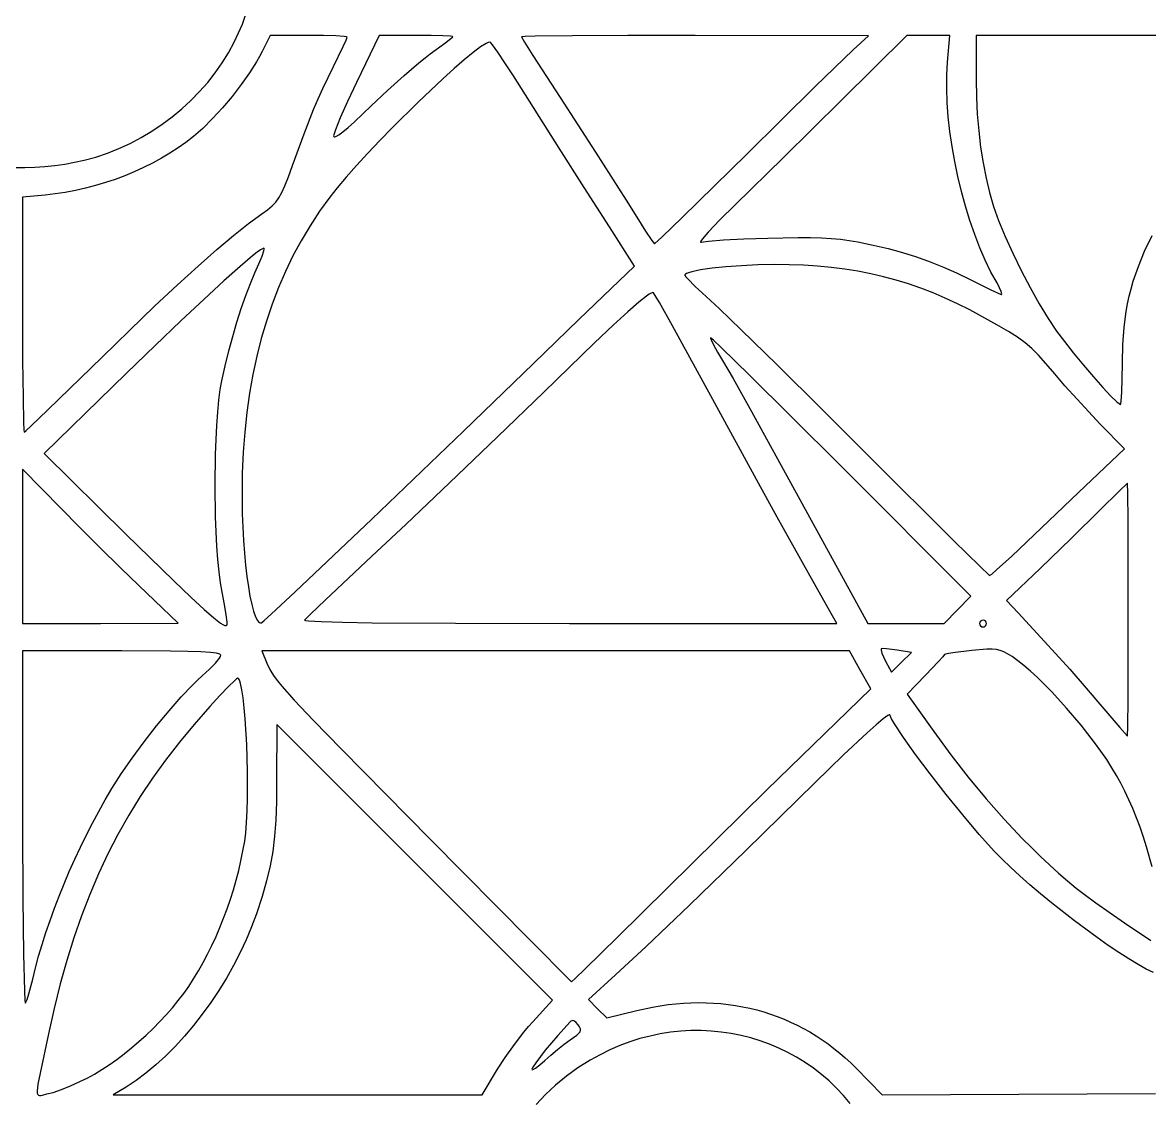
# Model space of a CAD drawing. Extents: x 0 to 2298, y -1902 to 396.
# Drawn here: x 745 to 1477, y -1450 to -751 of the extents above; entities that cross this region are included whole.
import ezdxf

# ---------------------------------------------------------------- set-up
doc = ezdxf.new("R2010")
doc.units = 0

msp = doc.modelspace()

# ---------------------------------------------------------------- linework, layer by layer
at = {"layer": 'Layer 1'}
for p, q in [((885.425668, -758.046541), (887.878, -752.319096)), ((887.878, -752.319096), (889.997579, -746.544861)), ((882.5262, -764.13534), (885.425668, -758.046541)), ((905.81474, -759.6988), (900.71251, -770.1251)), ((930.88224, -759.6988), (905.81474, -759.6988)), ((940.601463, -759.778522), (930.88224, -759.6988)), ((948.573702, -760.003824), (940.601463, -759.778522)), ((953.967085, -760.353909), (948.573702, -760.003824)), ((955.436746, -760.569246), (953.967085, -760.353909)), ((955.94974, -760.80798), (955.436746, -760.569246)), ((976.5848, -759.698596), (961.9436, -790.311996)), ((1000.9868, -759.698596), (976.5848, -759.698596)), ((1010.432152, -759.774852), (1000.9868, -759.698596)), ((1017.984969, -759.975891), (1010.432152, -759.774852)), ((1022.917353, -760.260118), (1017.984969, -759.975891)), ((1019.84282, -764.218515), (1024.5014, -760.58594)), ((1024.173412, -760.42043), (1022.917353, -760.260118)), ((1024.5014, -760.58594), (1024.173412, -760.42043)), ((1071.384449, -760.420408), (1069.08982, -760.585918)), ((1069.08982, -760.585918), (1071.072475, -764.072904)), ((1077.963306, -760.260096), (1071.384449, -760.420408)), ((1102.143532, -759.975869), (1077.963306, -760.260096)), ((1137.970153, -759.77483), (1102.143532, -759.975869)), ((1181.78282, -759.698574), (1137.970153, -759.77483)), ((1294.25382, -759.92041), (1181.78282, -759.698574)), ((1319.10045, -759.69889), (1276.72975, -801.62589)), ((1284.2712, -769.01569), (1294.25382, -759.92041)), ((1333.07615, -759.69889), (1319.10045, -759.69889)), ((1347.05185, -759.69889), (1333.07615, -759.69889)), ((1345.499, -777.00209), (1347.05185, -759.69889)), ((1505.66514, -759.698882), (1364.13414, -759.698882)), ((1364.13414, -759.698882), (1364.13414, -788.315682)), ((878.883245, -770.919583), (882.5262, -764.13534)), ((947.0763, -779.88588), (953.343166, -766.85301)), ((953.343166, -766.85301), (955.24957, -762.665854)), ((955.24957, -762.665854), (955.94974, -760.80798)), ((1009.8602, -771.67774), (1019.84282, -764.218515)), ((1042.515723, -767.143156), (1037.706553, -770.722538)), ((1046.155706, -764.893491), (1042.515723, -767.143156)), ((1047.485158, -764.317873), (1046.155706, -764.893491)), ((1048.4598, -764.13537), (1047.485158, -764.317873)), ((1049.062934, -764.578176), (1048.4598, -764.13537)), ((1050.165191, -765.847668), (1049.062934, -764.578176)), ((1053.617517, -770.513157), (1050.165191, -765.847668)), ((1071.072475, -764.072904), (1076.465857, -772.675983)), ((874.79315, -777.532576), (878.883245, -770.919583)), ((899.032167, -773.382444), (897.086011, -776.811366)), ((900.71251, -770.1251), (899.032167, -773.382444)), ((1002.491116, -777.47663), (1006.537011, -774.191116)), ((1006.537011, -774.191116), (1009.8602, -771.677696)), ((1009.8602, -771.677696), (1009.8602, -771.67774)), ((1037.706553, -770.722538), (1031.894899, -775.469811)), ((1058.31766, -777.424728), (1053.617517, -770.513157)), ((1076.465857, -772.675983), (1094.15732, -800.072718)), ((1259.841525, -792.69669), (1284.2712, -769.01569)), ((870.28191, -783.953846), (874.79315, -777.532576)), ((897.086011, -776.811366), (892.497644, -784.059162)), ((940.109258, -794.145761), (947.0763, -779.88588)), ((992.834325, -785.792021), (1002.491116, -777.47663)), ((1025.247461, -781.223147), (1017.930943, -787.820717)), ((1031.894899, -775.469811), (1025.247461, -781.223147)), ((1063.7665, -785.87527), (1058.31766, -777.424728)), ((1345.04135, -785.308778), (1345.499, -777.00209)), ((865.375523, -790.162922), (870.28191, -783.953846)), ((892.497644, -784.059162), (887.150182, -791.618921)), ((982.096072, -795.480024), (992.834325, -785.792021)), ((1017.930943, -787.820717), (1001.957474, -802.901256)), ((1093.4925, -832.90447), (1063.7665, -785.87527)), ((1344.988594, -794.041814), (1345.04135, -785.308778)), ((1364.13414, -788.315682), (1364.320014, -799.686087)), ((854.481295, -801.862602), (860.099986, -796.139332)), ((860.099986, -796.139332), (865.375523, -790.162922)), ((887.150182, -791.618921), (881.246399, -799.241075)), ((937.054679, -800.872769), (940.109258, -794.145761)), ((961.9436, -790.311996), (956.158536, -802.519899)), ((971.4826, -805.396796), (982.096072, -795.480024)), ((1215.2802, -836.67569), (1259.841525, -792.69669)), ((1345.324485, -803.128408), (1344.988594, -794.041814)), ((848.545446, -807.31226), (854.481295, -801.862602)), ((881.246399, -799.241075), (874.989067, -806.676057)), ((934.098887, -807.781755), (937.054679, -800.872769)), ((956.158536, -802.519899), (951.434126, -813.105646)), ((1001.957474, -802.901256), (985.308108, -819.41681)), ((1094.15732, -800.072718), (1117.061882, -835.42783)), ((1276.72975, -801.62589), (1238.9899, -838.81114)), ((1346.032773, -812.495768), (1345.324485, -803.128408)), ((1364.320014, -799.686087), (1364.872438, -810.814723)), ((842.318437, -812.467835), (848.545446, -807.31226)), ((874.989067, -806.676057), (868.580959, -813.6743)), ((927.922148, -823.497461), (934.098887, -807.781755)), ((960.650741, -815.684459), (971.4826, -805.396796)), ((1364.872438, -810.814723), (1365.783611, -821.667794)), ((829.094926, -821.814844), (835.826265, -817.308854)), ((835.826265, -817.308854), (842.318437, -812.467835)), ((868.580959, -813.6743), (862.224849, -819.986237)), ((951.434126, -813.105646), (948.248704, -820.946168)), ((956.450148, -819.450478), (960.650741, -815.684459)), ((1347.097213, -822.071105), (1346.032773, -812.495768)), ((815.018733, -829.73985), (822.150416, -825.965333)), ((822.150416, -825.965333), (829.094926, -821.814844)), ((856.12351, -825.3623), (851.257362, -829.115042)), ((862.224849, -819.986237), (856.12351, -825.3623)), ((920.456, -843.99648), (927.922148, -823.497461)), ((947.382591, -823.48601), (947.0806, -824.918396)), ((947.0806, -824.918396), (947.171858, -825.35232)), ((947.171858, -825.35232), (947.446716, -825.571773)), ((948.248704, -820.946168), (947.382591, -823.48601)), ((947.446716, -825.571773), (947.906799, -825.575456)), ((947.906799, -825.575456), (948.55373, -825.362068)), ((948.55373, -825.362068), (950.414641, -824.278884)), ((950.414641, -824.278884), (953.042447, -822.31182)), ((953.042447, -822.31182), (956.450148, -819.450478)), ((985.308108, -819.41681), (977.146719, -827.808148)), ((1348.501556, -831.781627), (1347.097213, -822.071105)), ((1365.783611, -821.667794), (1367.045734, -832.211507)), ((800.297833, -836.079075), (807.725873, -833.117921)), ((807.725873, -833.117921), (815.018733, -829.73985)), ((846.154322, -832.715379), (840.832261, -836.15649)), ((851.257362, -829.115042), (846.154322, -832.715379)), ((977.146719, -827.808148), (969.316462, -836.072759)), ((1109.797457, -858.41562), (1093.4925, -832.90447)), ((1350.229555, -841.554544), (1348.501556, -831.781627)), ((1367.045734, -832.211507), (1368.651008, -842.412067)), ((778.891185, -842.010689), (785.140278, -840.66916)), ((785.1402, -840.66874), (792.76061, -838.602839)), ((785.140278, -840.66916), (785.1402, -840.66874)), ((792.76061, -838.602839), (800.297833, -836.079075)), ((835.309052, -839.431548), (829.602569, -842.533732)), ((840.832261, -836.15649), (835.309052, -839.431548)), ((969.316462, -836.072759), (961.98404, -844.048813)), ((1117.061882, -835.42783), (1136.97162, -866.623518)), ((1173.269534, -877.826218), (1215.27972, -836.675618)), ((1238.9899, -838.81114), (1207.73875, -869.50769)), ((1215.27972, -836.675618), (1215.2802, -836.67569)), ((740.104465, -845.292084), (746.633382, -845.309527)), ((746.633382, -845.309527), (753.160345, -845.102099)), ((753.160345, -845.102099), (759.66748, -844.669152)), ((759.66748, -844.669152), (766.136913, -844.010035)), ((766.136913, -844.010035), (772.550773, -843.124097)), ((772.550773, -843.124097), (778.891185, -842.010689)), ((817.711269, -848.192175), (811.562197, -850.734787)), ((823.730684, -845.456215), (817.711269, -848.192175)), ((829.602569, -842.533732), (823.730684, -845.456215)), ((917.760173, -851.455277), (920.456, -843.99648)), ((961.98404, -844.048813), (955.316154, -851.574485)), ((1352.264962, -851.317065), (1350.229555, -841.554544)), ((1368.651008, -842.412067), (1370.591633, -852.235679)), ((798.946575, -855.212674), (792.51577, -857.1343)), ((805.301342, -853.077228), (798.946575, -855.212674)), ((811.562197, -850.734787), (805.301342, -853.077228)), ((915.527086, -857.247706), (917.760173, -851.455277)), ((955.316154, -851.574485), (949.479507, -858.487946)), ((1354.59153, -860.996399), (1352.264962, -851.317065)), ((1370.591633, -852.235679), (1372.85981, -861.648549)), ((766.389618, -862.546131), (759.84671, -863.2963)), ((772.94585, -861.548022), (766.389618, -862.546131)), ((779.497535, -860.308798), (772.94585, -861.548022)), ((786.026799, -858.835283), (779.497535, -860.308798)), ((792.51577, -857.1343), (786.026799, -858.835283)), ((911.638037, -865.154075), (913.553965, -861.70392)), ((913.553965, -861.70392), (915.527086, -857.247706)), ((949.479507, -858.487946), (944.6408, -864.62737)), ((1126.1024, -883.92677), (1109.797457, -858.41562)), ((1357.193011, -870.519756), (1354.59153, -860.996399)), ((1372.85981, -861.648549), (1375.44774, -870.616882)), ((759.84671, -863.2963), (745.20551, -864.62732)), ((745.20551, -864.62732), (745.20551, -940.71702)), ((904.205685, -872.769722), (907.16667, -870.356822)), ((907.16667, -870.356822), (909.57653, -867.928324)), ((909.57653, -867.928324), (911.638037, -865.154075)), ((944.6408, -864.62737), (938.031972, -873.807988)), ((1136.97162, -866.623518), (1143.810407, -877.704937)), ((1207.73875, -869.50769), (1197.752653, -879.434849)), ((891.826771, -881.820389), (900.4908, -875.49718)), ((900.4908, -875.49718), (904.205685, -872.769722)), ((938.031972, -873.807988), (931.846235, -883.219968)), ((1360.053157, -879.814345), (1357.193011, -870.519756)), ((1375.44774, -870.616882), (1378.730222, -879.791889)), ((882.089052, -889.521402), (891.826771, -881.820389)), ((931.846235, -883.219968), (926.080339, -892.871112)), ((1142.2964, -909.43787), (1126.1024, -883.92677)), ((1143.810407, -877.704937), (1149.588539, -886.727418)), ((1160.34413, -890.394621), (1173.269534, -877.826218)), ((1197.752653, -879.434849), (1190.241425, -887.36549)), ((1363.15572, -888.807374), (1360.053157, -879.814345)), ((1378.730222, -879.791889), (1382.948576, -890.069141)), ((871.20226, -898.66781), (882.089052, -889.521402)), ((1149.588539, -886.727418), (1153.661311, -892.796699)), ((1155.38402, -895.018518), (1160.34413, -890.394621)), ((1187.641354, -890.322153), (1185.932959, -892.467731)), ((1190.241425, -887.36549), (1187.641354, -890.322153)), ((1200.11315, -892.412297), (1213.412906, -891.725993)), ((1213.412906, -891.725993), (1228.81315, -891.24766)), ((1228.81315, -891.24766), (1248.695217, -890.849048)), ((1248.695217, -890.849048), (1256.702113, -890.869412)), ((1256.702113, -890.869412), (1263.752337, -891.053554)), ((1263.752337, -891.053554), (1270.095458, -891.414471)), ((1270.095458, -891.414471), (1275.981039, -891.965162)), ((1275.981039, -891.965162), (1281.658648, -892.718626)), ((1366.484454, -897.426055), (1363.15572, -888.807374)), ((1382.948576, -890.069141), (1387.894831, -901.032695)), ((1473.482288, -899.743183), (1478.3787, -889.47289)), ((859.091012, -909.327205), (871.20226, -898.66781)), ((899.743818, -898.81491), (897.466153, -900.418671)), ((901.279936, -897.967644), (899.743818, -898.81491)), ((900.633329, -902.865184), (901.829163, -899.395516)), ((901.761486, -897.835414), (901.279936, -897.967644)), ((902.047534, -897.90157), (901.761486, -897.835414)), ((901.829163, -899.395516), (902.07223, -898.369082)), ((902.07223, -898.369082), (902.047534, -897.90157)), ((926.080339, -892.871112), (920.731034, -902.76922)), ((1153.661311, -892.796699), (1155.38402, -895.018518)), ((1185.932959, -892.467731), (1185.207229, -893.698238)), ((1185.207229, -893.698238), (1185.241297, -893.937845)), ((1185.241297, -893.937845), (1185.55515, -893.90969)), ((1185.55515, -893.90969), (1187.24102, -893.558739)), ((1187.24102, -893.558739), (1190.348894, -893.181791)), ((1190.348894, -893.181791), (1200.11315, -892.412297)), ((1281.658648, -892.718626), (1287.37785, -893.68786)), ((1287.37785, -893.68786), (1297.345739, -895.727712)), ((1297.345739, -895.727712), (1306.975672, -898.027529)), ((1306.975672, -898.027529), (1316.304043, -900.597708)), ((1370.02311, -905.597594), (1366.484454, -897.426055)), ((894.47391, -902.75423), (886.45358, -909.52196)), ((897.466153, -900.418671), (894.47391, -902.75423)), ((898.647205, -907.790645), (900.633329, -902.865184)), ((920.731034, -902.76922), (915.795073, -912.922094)), ((1316.304043, -900.597708), (1325.36725, -903.448646)), ((1325.36725, -903.448646), (1334.201688, -906.590743)), ((1334.201688, -906.590743), (1342.843753, -910.034395)), ((1373.755442, -913.249203), (1370.02311, -905.597594)), ((1387.894831, -901.032695), (1393.361011, -912.266607)), ((1469.40476, -909.576748), (1471.344575, -904.700259)), ((1471.344575, -904.700259), (1473.482288, -899.743183)), ((845.679926, -921.567178), (859.091012, -909.327205)), ((886.45358, -909.52196), (875.898601, -918.920524)), ((893.067943, -920.703934), (896.057964, -913.65197)), ((896.057964, -913.65197), (898.647205, -907.790645)), ((915.795073, -912.922094), (911.269204, -923.337534)), ((1127.2116, -923.85717), (1142.2964, -909.43787)), ((1176.05121, -914.240129), (1175.242016, -914.838641)), ((1177.507063, -913.638367), (1176.05121, -914.240129)), ((1179.561158, -913.039529), (1177.507063, -913.638367)), ((1185.270399, -911.875323), (1179.561158, -913.039529)), ((1192.791587, -910.796906), (1185.270399, -911.875323)), ((1201.737378, -909.85367), (1192.791587, -910.796906)), ((1211.720423, -909.095008), (1201.737378, -909.85367)), ((1222.353379, -908.570313), (1211.720423, -909.095008)), ((1233.2489, -908.32898), (1222.353379, -908.570313)), ((1242.810997, -908.446884), (1233.2489, -908.32898)), ((1252.127764, -908.80428), (1242.810997, -908.446884)), ((1261.219024, -909.406692), (1252.127764, -908.80428)), ((1270.104597, -910.259644), (1261.219024, -909.406692)), ((1278.804305, -911.368661), (1270.104597, -910.259644)), ((1287.337968, -912.739267), (1278.804305, -911.368661)), ((1295.72541, -914.376986), (1287.337968, -912.739267)), ((1342.843753, -910.034395), (1351.329842, -913.790002)), ((1351.329842, -913.790002), (1359.69635, -917.86796)), ((1377.6652, -920.30809), (1373.755442, -913.249203)), ((1393.361011, -912.266607), (1399.139146, -923.354935)), ((1467.656017, -914.401246), (1469.40476, -909.576748)), ((875.898601, -918.920524), (863.024746, -930.75235)), ((890.106517, -928.473397), (893.067943, -920.703934)), ((1175.242016, -914.838641), (1175.095047, -915.13475)), ((1175.095047, -915.13475), (1175.1279, -915.42773)), ((1175.1279, -915.42773), (1175.653462, -916.224952)), ((1175.653462, -916.224952), (1177.003114, -917.729275)), ((1177.003114, -917.729275), (1181.810726, -922.526472)), ((1303.98645, -916.287342), (1295.72541, -914.376986)), ((1312.140911, -918.475861), (1303.98645, -916.287342)), ((1320.208613, -920.948067), (1312.140911, -918.475861)), ((1328.209378, -923.709483), (1320.208613, -920.948067)), ((1359.69635, -917.86796), (1373.588825, -924.772602)), ((1377.66502, -920.30816), (1377.6652, -920.30809)), ((1379.359985, -923.3896), (1377.66502, -920.30816)), ((1464.704455, -924.008653), (1466.091524, -919.202349)), ((1466.091524, -919.202349), (1467.656017, -914.401246)), ((830.893617, -935.455321), (845.679926, -921.567178)), ((887.202284, -936.845974), (890.106517, -928.473397)), ((911.269204, -923.337534), (907.15018, -934.023342)), ((1106.2758, -944.016482), (1127.2116, -923.85717)), ((1150.206417, -928.775329), (1145.2125, -932.765347)), ((1151.97515, -927.563948), (1150.206417, -928.775329)), ((1153.297394, -926.839026), (1151.97515, -927.563948)), ((1154.202396, -926.57359), (1153.297394, -926.839026)), ((1154.7194, -926.74067), (1154.202396, -926.57359)), ((1158.504523, -933.062975), (1154.7194, -926.74067)), ((1181.810726, -922.526472), (1188.822825, -929.153824)), ((1336.163028, -926.765635), (1328.209378, -923.709483)), ((1344.089384, -930.122046), (1336.163028, -926.765635)), ((1373.588825, -924.772602), (1380.32705, -927.85058)), ((1380.410239, -925.826328), (1379.359985, -923.3896)), ((1380.32705, -927.85058), (1380.640307, -927.772158)), ((1380.753391, -927.389578), (1380.410239, -925.826328)), ((1380.640307, -927.772158), (1380.753391, -927.389578)), ((1399.139146, -923.354935), (1405.02126, -933.881735)), ((1462.435296, -933.751244), (1463.487987, -928.848752)), ((1463.487987, -928.848752), (1464.704455, -924.008653)), ((814.656703, -951.059224), (830.893617, -935.455321)), ((863.024746, -930.75235), (848.047784, -944.819865)), ((907.15018, -934.023342), (903.43475, -944.98732)), ((1145.2125, -932.765347), (1138.081679, -939.02485)), ((1167.031362, -948.203283), (1158.504523, -933.062975)), ((1188.822825, -929.153824), (1197.3115, -936.94583)), ((1352.008267, -933.784241), (1344.089384, -930.122046)), ((1359.939498, -937.757744), (1352.008267, -933.784241)), ((1405.02126, -933.881735), (1410.799383, -943.431065)), ((1461.539559, -938.744723), (1462.435296, -933.751244)), ((745.20551, -940.71702), (745.285232, -970.328661)), ((884.383839, -945.707283), (887.202284, -936.845974)), ((1138.081679, -939.02485), (1128.579985, -947.769605)), ((1197.3115, -936.94583), (1211.664983, -950.682344)), ((1367.9029, -942.04808), (1359.939498, -937.757744)), ((1377.567061, -947.461822), (1367.9029, -942.04808)), ((1410.799383, -943.431065), (1416.26554, -951.586982)), ((1460.79395, -943.857785), (1461.539559, -938.744723)), ((848.047784, -944.819865), (831.18349, -960.925496)), ((881.679778, -954.94294), (884.383839, -945.707283)), ((903.43475, -944.98732), (900.119665, -956.237268)), ((1076.8548, -972.66107), (1106.2758, -944.016482)), ((1128.579985, -947.769605), (1116.473451, -959.215381)), ((1193.3189, -995.95347), (1167.031362, -948.203283)), ((1211.664983, -950.682344), (1234.940437, -973.465592)), ((1385.11252, -951.83311), (1377.567061, -947.461822)), ((1459.389657, -960.200427), (1460.191646, -949.119026)), ((1460.191646, -949.119026), (1460.79395, -943.857785)), ((796.8938, -968.44648), (814.656703, -951.059224)), ((879.118698, -964.438562), (881.679778, -954.94294)), ((900.119665, -956.237268), (897.201677, -967.780987)), ((1193.578503, -957.365307), (1191.7661, -955.8012)), ((1191.7661, -955.8012), (1191.781264, -956.248771)), ((1191.781264, -956.248771), (1192.136981, -957.21887)), ((1192.136981, -957.21887), (1193.734893, -960.487483)), ((1198.611853, -962.158169), (1193.578503, -957.365307)), ((1391.061804, -955.575286), (1385.11252, -951.83311)), ((1395.937437, -959.101692), (1391.061804, -955.575286)), ((1416.26554, -951.586982), (1421.350858, -958.376377)), ((831.18349, -960.925496), (812.647634, -978.87167)), ((876.729195, -974.079767), (879.118698, -964.438562)), ((1116.473451, -959.215381), (1083.51, -991.07307)), ((1193.734893, -960.487483), (1196.289473, -965.128705)), ((1196.289473, -965.128705), (1199.53036, -970.6642)), ((1216.9168, -980.03675), (1198.611853, -962.158169)), ((1400.261948, -962.825673), (1395.937437, -959.101692)), ((1404.557861, -967.160569), (1400.261948, -962.825673)), ((1421.350858, -958.376377), (1427.333059, -965.930066)), ((1459.079, -972.21769), (1459.389657, -960.200427)), ((745.285232, -970.328661), (745.510534, -994.595445)), ((761.62138, -1002.720182), (796.89329, -968.44652)), ((796.89329, -968.44652), (796.8938, -968.44648)), ((897.201677, -967.780987), (894.677535, -979.626279)), ((1031.378812, -1016.556545), (1076.8548, -972.66107)), ((1199.53036, -970.6642), (1206.324082, -982.341782)), ((1409.347703, -972.519724), (1404.557861, -967.160569)), ((1415.154, -979.31648), (1409.347703, -972.519724)), ((1427.333059, -965.930066), (1433.778, -973.74372)), ((1458.965475, -982.682146), (1459.07986, -972.217682)), ((1459.07986, -972.217682), (1459.079, -972.21769)), ((812.647634, -978.87167), (759.185134, -1031.00317)), ((874.539864, -983.75217), (876.729195, -974.079767)), ((894.677535, -979.626279), (892.543991, -991.780945)), ((1243.831747, -1006.650131), (1216.9168, -980.03675)), ((1234.940437, -973.465592), (1263.914298, -1002.113635)), ((1421.760545, -987.001029), (1415.154, -979.31648)), ((1433.778, -973.74372), (1440.25154, -981.313007)), ((873.526059, -989.505722), (874.539864, -983.75217)), ((1206.324082, -982.341782), (1218.275494, -1003.690022)), ((1429.573336, -995.704627), (1421.760545, -987.001029)), ((1440.25154, -981.313007), (1446.319536, -988.133597)), ((1458.663915, -991.212444), (1458.965475, -982.682146)), ((745.510534, -994.595445), (745.860619, -1011.000917)), ((872.64776, -996.348841), (873.526059, -989.505722)), ((892.543991, -991.780945), (890.797794, -1004.252786)), ((1083.51, -991.07307), (1053.378405, -1020.189057)), ((1446.319536, -988.133597), (1451.547846, -993.70116)), ((1451.547846, -993.70116), (1455.502328, -997.511365)), ((1458.237573, -996.955912), (1458.663915, -991.212444)), ((871.905292, -1004.128474), (872.64776, -996.348841)), ((1222.767627, -1050.16467), (1193.3189, -995.95347)), ((1444.6582, -1011.92638), (1429.573336, -995.704627)), ((1455.502328, -997.511365), (1456.866214, -998.599855)), ((1456.866214, -998.599855), (1457.74884, -999.059882)), ((1457.74884, -999.059882), (1457.997106, -998.516126)), ((1457.997106, -998.516126), (1458.237573, -996.955912)), ((750.661292, -1013.181147), (761.62138, -1002.720182)), ((871.29898, -1012.691568), (871.905292, -1004.128474)), ((890.797794, -1004.252786), (889.435696, -1017.049603)), ((1218.275494, -1003.690022), (1250.99636, -1063.1698)), ((1276.5075, -1039.2115), (1243.831747, -1006.650131)), ((1263.914298, -1002.113635), (1295.363, -1033.44453)), ((745.860619, -1011.000917), (746.075956, -1015.469268)), ((746.075956, -1015.469268), (746.31469, -1017.02862)), ((746.31469, -1017.02862), (747.559919, -1016.032956)), ((747.559919, -1016.032956), (750.661292, -1013.181147)), ((870.829149, -1021.88507), (871.29898, -1012.691568)), ((971.9268, -1073.59607), (1031.378812, -1016.556545)), ((1460.4086, -1027.89858), (1444.6582, -1011.92638)), ((870.496124, -1031.555925), (870.829149, -1021.88507)), ((889.435696, -1017.049603), (888.454448, -1030.179197)), ((1053.378405, -1020.189057), (1022.310912, -1049.97052)), ((759.185134, -1031.00317), (812.203934, -1083.35647)), ((888.454448, -1030.179197), (887.8508, -1043.64937)), ((1430.4607, -1056.29358), (1460.4086, -1027.89858)), ((870.241793, -1051.717482), (870.496124, -1031.555925)), ((1295.363, -1033.44453), (1349.712812, -1087.62798)), ((770.278, -1066.71917), (745.2105, -1041.20807)), ((745.2105, -1041.20807), (745.2105, -1091.34297)), ((887.8508, -1043.64937), (887.656423, -1052.446885)), ((1360.5833, -1123.5092), (1276.5075, -1039.2115)), ((870.538585, -1071.951814), (870.241793, -1051.717482)), ((887.656423, -1052.446885), (887.647595, -1061.30874)), ((1022.310912, -1049.97052), (993.946964, -1076.923507)), ((1234.933947, -1072.226951), (1222.767627, -1050.16467)), ((1462.405028, -1050.30337), (1457.025503, -1055.377867)), ((1462.567939, -1056.795537), (1462.405028, -1050.30337)), ((1387.2027, -1097.55508), (1430.4607, -1056.29358)), ((1457.025503, -1055.377867), (1444.658128, -1067.60657)), ((1462.710052, -1074.455757), (1462.567939, -1056.795537)), ((781.88973, -1078.542343), (770.278, -1066.71917)), ((887.647595, -1061.30874), (887.812293, -1070.143298)), ((1250.99636, -1063.1698), (1293.81066, -1141.2561)), ((1444.658128, -1067.60657), (1426.051634, -1085.824849)), ((870.894465, -1081.713635), (870.538585, -1071.951814)), ((887.812293, -1070.143298), (888.138494, -1078.85892)), ((922.124442, -1120.76513), (971.9266, -1073.59727)), ((971.9266, -1073.59727), (971.9268, -1073.59607)), ((1243.232, -1086.90627), (1234.933947, -1072.226951)), ((1462.8487, -1132.38267), (1462.710052, -1074.455757)), ((795.290012, -1091.925282), (781.88973, -1078.542343)), ((871.389101, -1091.03449), (870.894465, -1081.713635)), ((888.138494, -1078.85892), (888.614173, -1087.363971)), ((993.946964, -1076.923507), (971.926, -1097.55407)), ((812.203934, -1083.35647), (843.302554, -1113.664812)), ((888.614173, -1087.363971), (889.227309, -1095.566812)), ((1255.377567, -1108.563006), (1243.232, -1086.90627)), ((1349.712812, -1087.62798), (1366.426789, -1104.133989)), ((1426.051634, -1085.824849), (1405.615028, -1105.54057)), ((745.2105, -1091.34297), (745.2105, -1141.25607)), ((808.773489, -1105.18344), (795.290012, -1091.925282)), ((872.022817, -1099.761325), (871.389101, -1091.03449)), ((889.227309, -1095.566812), (889.965877, -1103.375808)), ((872.795939, -1107.741085), (872.022817, -1099.761325)), ((889.965877, -1103.375808), (890.817854, -1110.69932)), ((971.926, -1097.55407), (941.589912, -1126.03227)), ((1366.426789, -1104.133989), (1372.7838, -1110.19983)), ((1377.414621, -1106.45634), (1387.2031, -1097.55513)), ((1387.2031, -1097.55513), (1387.2027, -1097.55508)), ((820.6348, -1116.63227), (808.773489, -1105.18344)), ((873.708792, -1114.820718), (872.795939, -1107.741085)), ((890.817854, -1110.69932), (891.771217, -1117.445712)), ((1265.1938, -1126.39307), (1255.377567, -1108.563006)), ((1372.7838, -1110.19983), (1374.194537, -1109.191168)), ((1374.194537, -1109.191168), (1377.414621, -1106.45634)), ((1405.615028, -1105.54057), (1383.875128, -1126.39317)), ((846.1459, -1141.034234), (820.6348, -1116.632234)), ((820.6348, -1116.632234), (820.6348, -1116.63227)), ((843.302554, -1113.664812), (854.427285, -1124.254012)), ((874.7617, -1120.84717), (873.708792, -1114.820718)), ((891.771217, -1117.445712), (892.813942, -1123.523347)), ((854.427285, -1124.254012), (863.004371, -1132.160382)), ((874.761734, -1120.84677), (874.7617, -1120.84717)), ((876.276456, -1128.919507), (874.761734, -1120.84677)), ((892.813942, -1123.523347), (893.934007, -1128.840587)), ((906.540467, -1135.271132), (922.124442, -1120.76513)), ((941.589912, -1126.03227), (932.057898, -1135.144876)), ((1351.9317, -1132.38264), (1360.5833, -1123.5092)), ((863.004371, -1132.160382), (869.335372, -1137.654289)), ((877.396033, -1135.682043), (876.276456, -1128.919507)), ((893.934007, -1128.840587), (895.119387, -1133.305795)), ((895.119387, -1133.305795), (896.35806, -1136.827335)), ((1273.6233, -1141.25573), (1265.19353, -1126.39273)), ((1265.19353, -1126.39273), (1265.1938, -1126.39307)), ((1343.28006, -1141.2561), (1351.93166, -1132.38266)), ((1351.93166, -1132.38266), (1351.9317, -1132.38264)), ((1383.875128, -1126.39317), (1391.417548, -1134.37927)), ((1462.710072, -1190.392857), (1462.84872, -1132.38277)), ((1462.84872, -1132.38277), (1462.8487, -1132.38267)), ((869.335372, -1137.654289), (873.721845, -1141.006097)), ((877.974886, -1140.406468), (877.396033, -1135.682043)), ((878.016047, -1141.776916), (877.974886, -1140.406468)), ((896.35806, -1136.827335), (897.638002, -1139.313568)), ((897.638002, -1139.313568), (898.289692, -1140.139809)), ((898.289692, -1140.139809), (898.94719, -1140.672859)), ((898.94719, -1140.672859), (899.608994, -1140.901264)), ((899.608994, -1140.901264), (900.2736, -1140.81357)), ((900.2736, -1140.81357), (902.096815, -1139.299278)), ((902.096815, -1139.299278), (906.540467, -1135.271132)), ((932.057898, -1135.144876), (928.2243, -1139.03737)), ((928.2243, -1139.03737), (928.323987, -1139.180357)), ((928.323987, -1139.180357), (928.787827, -1139.318185)), ((928.787827, -1139.318185), (930.798379, -1139.578528)), ((930.798379, -1139.578528), (939.083872, -1140.039097)), ((939.083872, -1140.039097), (952.9274, -1140.421678)), ((952.9274, -1140.421678), (972.175583, -1140.728869)), ((972.175583, -1140.728869), (1026.272403, -1141.127481)), ((1366.54062, -1140.441516), (1366.34998, -1141.25607)), ((1367.043217, -1139.730947), (1366.54062, -1140.441516)), ((1367.753786, -1139.22835), (1367.043217, -1139.730947)), ((1368.56834, -1139.03771), (1367.753786, -1139.22835)), ((1369.476481, -1139.22835), (1368.56834, -1139.03771)), ((1370.176651, -1139.730947), (1369.476481, -1139.22835)), ((1370.627255, -1140.441516), (1370.176651, -1139.730947)), ((1370.7867, -1141.25607), (1370.627255, -1140.441516)), ((1391.417548, -1134.37927), (1410.921781, -1155.512617)), ((745.2105, -1141.25607), (795.7891, -1141.25607)), ((795.7891, -1141.25607), (846.1459, -1141.034234)), ((873.721845, -1141.006097), (875.28012, -1141.963202)), ((875.28012, -1141.963202), (876.465346, -1142.486169)), ((876.465346, -1142.486169), (877.31522, -1142.608793)), ((877.31522, -1142.608793), (877.867434, -1142.36487)), ((877.867434, -1142.36487), (878.016047, -1141.776916)), ((1026.272403, -1141.127481), (1100.1473, -1141.25573)), ((1100.1473, -1141.25573), (1273.6233, -1141.25573)), ((1293.81066, -1141.2561), (1318.43446, -1141.2561)), ((1318.43446, -1141.2561), (1343.28006, -1141.2561)), ((1366.34998, -1141.25607), (1366.54062, -1142.164213)), ((1366.54062, -1142.164213), (1367.043217, -1142.864382)), ((1367.043217, -1142.864382), (1367.753786, -1143.314986)), ((1367.753786, -1143.314986), (1368.56834, -1143.47443)), ((1368.56834, -1143.47443), (1369.476483, -1143.314985)), ((1369.476483, -1143.314985), (1370.176652, -1142.864381)), ((1370.176652, -1142.864381), (1370.627256, -1142.164211)), ((1370.627256, -1142.164211), (1370.7867, -1141.25607)), ((1370.7867, -1141.25607), (1370.7867, -1141.25607)), ((1410.921781, -1155.512617), (1424.831585, -1170.84357)), ((809.542, -1159.00263), (745.2096, -1159.00263)), ((745.2096, -1159.00263), (745.2096, -1275.02263)), ((841.306114, -1159.141278), (809.542, -1159.00263)), ((852.514024, -1159.330185), (841.306114, -1159.141278)), ((861.007912, -1159.61268), (852.514024, -1159.330185)), ((867.089337, -1159.99916), (861.007912, -1159.61268)), ((871.059855, -1160.500025), (867.089337, -1159.99916)), ((873.221023, -1161.125672), (871.059855, -1160.500025)), ((872.938536, -1163.81026), (873.632635, -1162.667707)), ((873.717338, -1161.488538), (873.221023, -1161.125672)), ((873.632635, -1162.667707), (873.8744, -1161.8865)), ((873.8744, -1161.8865), (873.717338, -1161.488538)), ((1091.05243, -1159.00301), (900.49543, -1159.00301)), ((900.49543, -1159.00301), (903.82297, -1166.98911)), ((1281.83143, -1159.00301), (1091.05243, -1159.00301)), ((1288.70835, -1171.20401), (1281.83143, -1159.00301)), ((1302.4614, -1157.671926), (1302.376045, -1157.987782)), ((1302.376045, -1157.987782), (1302.444069, -1158.5766)), ((1302.444069, -1158.5766), (1302.988261, -1160.417146)), ((1303.62258, -1157.498615), (1302.4614, -1157.671926)), ((1302.988261, -1160.417146), (1303.98999, -1162.881606)), ((1305.927597, -1157.616466), (1303.62258, -1157.498615)), ((1303.98999, -1162.881606), (1305.34527, -1165.658026)), ((1312.8877, -1158.55927), (1305.927597, -1157.616466)), ((1312.88769, -1158.559276), (1312.8877, -1158.55927)), ((1322.2048, -1160.112126), (1312.88769, -1158.559276)), ((1315.54972, -1166.545366), (1322.2048, -1160.112126)), ((1342.406384, -1162.867934), (1339.730484, -1165.852325)), ((1343.5017, -1161.44333), (1342.406384, -1162.867934)), ((1345.026852, -1160.996193), (1343.5017, -1161.44333)), ((1348.881256, -1160.361881), (1345.026852, -1160.996193)), ((1361.2486, -1158.7813), (1348.881256, -1160.361881)), ((1371.078681, -1158.00141), (1361.2486, -1158.7813)), ((1374.52233, -1157.958516), (1371.078681, -1158.00141)), ((1377.331669, -1158.198984), (1374.52233, -1157.958516)), ((1379.766661, -1158.761806), (1377.331669, -1158.198984)), ((1382.087272, -1159.685979), (1379.766661, -1158.761806)), ((1384.553463, -1161.010495), (1382.087272, -1159.685979)), ((1387.4252, -1162.77435), (1384.553463, -1161.010495)), ((1391.129191, -1165.398522), (1387.4252, -1162.77435)), ((866.574646, -1170.902092), (870.380505, -1166.961035)), ((870.380505, -1166.961035), (872.938536, -1163.81026)), ((903.82297, -1166.98911), (905.722441, -1171.170197)), ((1305.34527, -1165.658026), (1309.11648, -1172.756776)), ((1309.11648, -1172.756776), (1315.54972, -1166.545366)), ((1339.730484, -1165.852325), (1331.3007, -1174.75353)), ((1395.137018, -1168.575442), (1391.129191, -1165.398522)), ((1399.398963, -1172.249543), (1395.137018, -1168.575442)), ((858.80282, -1177.980753), (861.8953, -1175.1967)), ((861.8953, -1175.1967), (866.574646, -1170.902092)), ((884.159922, -1177.122235), (882.94069, -1178.191554)), ((884.75004, -1176.74962), (884.159922, -1177.122235)), ((885.263307, -1176.977617), (884.75004, -1176.74962)), ((885.762601, -1177.645524), (885.263307, -1176.977617)), ((905.722441, -1171.170197), (906.94254, -1173.324759)), ((906.94254, -1173.324759), (908.53699, -1175.730838)), ((908.53699, -1175.730838), (910.65137, -1178.545064)), ((1295.8071, -1183.62681), (1288.70835, -1171.20401)), ((1331.3007, -1174.75353), (1319.3216, -1187.17633)), ((1403.865306, -1176.365258), (1399.398963, -1172.249543)), ((1408.48633, -1180.86702), (1403.865306, -1176.365258)), ((1424.831585, -1170.84357), (1435.621821, -1183.138148)), ((848.155361, -1188.912403), (855.456874, -1181.226567)), ((855.456874, -1181.226567), (858.80282, -1177.980753)), ((878.926847, -1182.129144), (873.332425, -1187.980072)), ((882.94069, -1178.191554), (878.926847, -1182.129144)), ((886.246946, -1178.729212), (885.762601, -1177.645524)), ((886.715369, -1180.204553), (886.246946, -1178.729212)), ((887.600547, -1184.233683), (886.715369, -1180.204553)), ((888.410336, -1189.53989), (887.600547, -1184.233683)), ((910.65137, -1178.545064), (913.431261, -1181.924065)), ((913.431261, -1181.924065), (921.569897, -1191.00291)), ((1228.369, -1249.29031), (1295.8071, -1183.62681)), ((1413.212316, -1185.699261), (1408.48633, -1180.86702)), ((1435.621821, -1183.138148), (1445.767348, -1195.16237)), ((840.292321, -1197.872063), (848.155361, -1188.912403)), ((873.332425, -1187.980072), (866.78134, -1195.16202)), ((889.136935, -1195.93015), (888.410336, -1189.53989)), ((921.569897, -1191.00291), (934.117543, -1204.220405)), ((1319.3216, -1187.17633), (1336.6248, -1211.35643)), ((1422.7803, -1196.132912), (1413.212316, -1185.699261)), ((1462.567959, -1208.001093), (1462.710072, -1190.392857)), ((832.169312, -1207.7234), (840.292321, -1197.872063)), ((866.78134, -1195.16202), (856.636682, -1206.688015)), ((889.772548, -1203.211439), (889.136935, -1195.93015)), ((1432.171509, -1207.221675), (1422.7803, -1196.132912)), ((1445.767348, -1195.16237), (1457.330563, -1208.805258)), ((856.636682, -1206.688015), (847.069143, -1218.250724)), ((890.739614, -1219.675008), (889.772548, -1203.211439)), ((910.2617, -1206.69772), (910.039864, -1243.30062)), ((999.6616, -1296.09762), (910.2617, -1206.69772)), ((934.117543, -1204.220405), (952.238841, -1222.829582)), ((1303.825797, -1203.10684), (1299.262568, -1206.975106)), ((1306.808447, -1200.881546), (1303.825797, -1203.10684)), ((1307.645314, -1200.443506), (1306.808447, -1200.881546)), ((1308.012946, -1200.4864), (1307.645314, -1200.443506)), ((1309.196977, -1203.013467), (1308.012946, -1200.4864)), ((1311.121255, -1206.373719), (1309.196977, -1203.013467)), ((1316.907193, -1215.224628), (1311.121255, -1206.373719)), ((824.087897, -1218.084268), (832.169312, -1207.7234)), ((1293.31633, -1212.299169), (1278.065121, -1226.565988)), ((1299.262568, -1206.975106), (1293.31633, -1212.299169)), ((1336.6248, -1211.35643), (1347.687564, -1226.431306)), ((1436.676526, -1212.872805), (1432.171509, -1207.221675)), ((1440.988194, -1218.521011), (1436.676526, -1212.872805)), ((1457.330563, -1208.805258), (1462.405048, -1214.46207)), ((1462.405048, -1214.46207), (1462.567959, -1208.001093)), ((816.349633, -1228.572522), (824.087897, -1218.084268)), ((847.069143, -1218.250724), (838.057924, -1229.892065)), ((891.249144, -1237.386402), (890.739614, -1219.675008)), ((1324.804039, -1226.300829), (1316.907193, -1215.224628)), ((1445.056794, -1224.110726), (1440.988194, -1218.521011)), ((809.256081, -1238.806014), (816.349633, -1228.572522)), ((952.238841, -1222.829582), (1009.86097, -1281.23511)), ((1278.065121, -1226.565988), (1259.652746, -1244.4099)), ((1334.245071, -1238.864025), (1324.804039, -1226.300829)), ((1347.687564, -1226.431306), (1359.033689, -1240.98886)), ((1448.832607, -1229.586382), (1445.056794, -1224.110726)), ((838.057924, -1229.892065), (829.582229, -1241.653961)), ((1452.265915, -1234.892412), (1448.832607, -1229.586382)), ((1455.307, -1239.97325), (1452.265915, -1234.892412)), ((803.1088, -1248.4026), (809.256081, -1238.806014)), ((829.582229, -1241.653961), (821.62126, -1253.578331)), ((891.238745, -1254.801431), (891.249144, -1237.386402)), ((910.039864, -1243.30062), (909.923313, -1256.907994)), ((1344.663569, -1252.175918), (1334.245071, -1238.864025)), ((1359.033689, -1240.98886), (1370.592985, -1254.948501)), ((1458.024495, -1244.885865), (1455.307, -1239.97325)), ((798.828824, -1255.690703), (803.1088, -1248.4026)), ((1131.4267, -1344.67981), (1228.369, -1249.29031)), ((1259.652746, -1244.4099), (1214.734383, -1288.506808)), ((1460.679598, -1250.116611), (1458.024495, -1244.885865)), ((1463.26191, -1255.630067), (1460.679598, -1250.116611)), ((794.646983, -1263.147449), (798.828824, -1255.690703)), ((821.62126, -1253.578331), (814.154218, -1265.707096)), ((891.019076, -1262.915248), (891.238745, -1254.801431)), ((909.923313, -1256.907994), (909.523402, -1268.763215)), ((1355.492812, -1265.498209), (1344.663569, -1252.175918)), ((1370.592985, -1254.948501), (1382.295262, -1268.229642)), ((1465.761033, -1261.390813), (1463.26191, -1255.630067)), ((790.573026, -1270.749116), (794.646983, -1263.147449)), ((890.646028, -1270.375901), (891.019076, -1262.915248)), ((1468.166568, -1267.363429), (1465.761033, -1261.390813)), ((786.616701, -1278.471983), (790.573026, -1270.749116)), ((814.154218, -1265.707096), (807.160306, -1278.082177)), ((890.111802, -1276.990366), (890.646028, -1270.375901)), ((909.523402, -1268.763215), (908.764742, -1279.339417)), ((1366.166078, -1278.092603), (1355.492812, -1265.498209)), ((1382.295262, -1268.229642), (1394.070332, -1280.751695)), ((1470.468117, -1273.512495), (1468.166568, -1267.363429)), ((745.2096, -1275.02263), (745.365578, -1319.705307)), ((782.787757, -1286.29233), (786.616701, -1278.471983)), ((807.160306, -1278.082177), (800.618728, -1290.745495)), ((889.4086, -1282.56562), (890.111802, -1276.990366)), ((908.764742, -1279.339417), (907.571941, -1289.109733)), ((1376.116646, -1289.2208), (1366.166078, -1278.092603)), ((1472.655281, -1279.802592), (1470.468117, -1273.512495)), ((1474.717662, -1286.1983), (1472.655281, -1279.802592)), ((779.095944, -1294.186435), (782.787757, -1286.29233)), ((888.278622, -1288.857016), (889.4086, -1282.56562)), ((1009.86097, -1281.23511), (1074.470707, -1346.53806)), ((1394.070332, -1280.751695), (1399.96323, -1286.702878)), ((1399.96323, -1286.702878), (1405.848005, -1292.434069)), ((1478.426481, -1299.164867), (1474.717662, -1286.1983)), ((775.551009, -1302.130578), (779.095944, -1294.186435)), ((800.618728, -1290.745495), (794.508683, -1303.73897)), ((886.971869, -1295.160437), (888.278622, -1288.857016)), ((907.571941, -1289.109733), (905.869613, -1298.547297)), ((1214.734383, -1288.506808), (1178.155646, -1323.993763)), ((1380.896785, -1294.158166), (1376.116646, -1289.2208)), ((1386.354125, -1299.437383), (1380.896785, -1294.158166)), ((1405.848005, -1292.434069), (1411.715883, -1297.935193)), ((883.84883, -1307.747464), (885.493538, -1301.461911)), ((885.493538, -1301.461911), (886.971869, -1295.160437)), ((905.869613, -1298.547297), (903.582367, -1308.125243)), ((1089.0615, -1385.71932), (999.6616, -1296.09762)), ((1392.391179, -1304.984362), (1386.354125, -1299.437383)), ((1411.715883, -1297.935193), (1417.55809, -1303.196177)), ((772.162702, -1310.101038), (775.551009, -1302.130578)), ((794.508683, -1303.73897), (788.809376, -1317.104522)), ((882.042944, -1314.003122), (883.84883, -1307.747464)), ((903.582367, -1308.125243), (900.634814, -1318.316707)), ((1398.910462, -1310.725013), (1392.391179, -1304.984362)), ((1417.55809, -1303.196177), (1423.365854, -1308.206947)), ((1423.365854, -1308.206947), (1429.1304, -1312.95743)), ((768.940772, -1318.074093), (772.162702, -1310.101038)), ((880.081079, -1320.214912), (882.042944, -1314.003122)), ((1405.814486, -1316.585246), (1398.910462, -1310.725013)), ((1429.1304, -1312.95743), (1434.291119, -1316.91885)), ((745.365578, -1319.705307), (745.791919, -1355.798843)), ((765.894967, -1326.026023), (768.940772, -1318.074093)), ((788.809376, -1317.104522), (783.500008, -1330.884072)), ((877.968436, -1326.368861), (880.081079, -1320.214912)), ((900.634814, -1318.316707), (896.951564, -1329.59482)), ((1413.005765, -1322.490973), (1405.814486, -1316.585246)), ((1427.860146, -1334.14255), (1413.005765, -1322.490973)), ((1434.291119, -1316.91885), (1441.840909, -1322.39586)), ((1441.840909, -1322.39586), (1460.437005, -1335.390592)), ((763.035036, -1333.933107), (765.894967, -1326.026023)), ((783.500008, -1330.884072), (778.559782, -1345.119542)), ((875.710213, -1332.450995), (877.968436, -1326.368861)), ((896.951564, -1329.59482), (893.857664, -1338.010998)), ((1178.155646, -1323.993763), (1149.937458, -1350.912286)), ((760.370728, -1341.771623), (763.035036, -1333.933107)), ((870.777826, -1344.343925), (873.311609, -1338.447341)), ((873.311609, -1338.447341), (875.710213, -1332.450995)), ((893.857664, -1338.010998), (890.335476, -1346.4288)), ((1442.693714, -1345.087027), (1427.860146, -1334.14255)), ((1460.437005, -1335.390592), (1477.577299, -1346.929519)), ((757.911791, -1349.517852), (760.370728, -1341.771623)), ((778.559782, -1345.119542), (773.9679, -1359.852851)), ((868.114061, -1350.126774), (870.777826, -1344.343925)), ((1110.380446, -1365.366399), (1131.42717, -1344.68021)), ((1131.42717, -1344.68021), (1131.4267, -1344.67981)), ((1449.858978, -1350.108879), (1442.693714, -1345.087027)), ((755.667975, -1357.148072), (757.911791, -1349.517852)), ((865.325514, -1355.781914), (868.114061, -1350.126774)), ((890.335476, -1346.4288), (886.414243, -1354.808256)), ((1074.470707, -1346.53806), (1101.47927, -1373.74071)), ((1149.937458, -1350.912286), (1130.100746, -1369.3039)), ((1456.72658, -1354.731688), (1449.858978, -1350.108879)), ((745.791919, -1355.798843), (746.42623, -1379.622022)), ((753.649029, -1364.638561), (755.667975, -1357.148072)), ((773.9679, -1359.852851), (769.703564, -1375.12592)), ((862.417385, -1361.295372), (865.325514, -1355.781914)), ((886.414243, -1354.808256), (882.123212, -1363.109397)), ((1463.199034, -1358.881363), (1456.72658, -1354.731688)), ((1469.178854, -1362.483817), (1463.199034, -1358.881363)), ((751.8647, -1371.9656), (753.649029, -1364.638561)), ((856.263179, -1371.841349), (859.394874, -1366.653175)), ((859.394874, -1366.653175), (862.417385, -1361.295372)), ((882.123212, -1363.109397), (877.49163, -1371.292254)), ((1103.943731, -1371.570875), (1110.380446, -1365.366399)), ((1474.568553, -1365.464959), (1469.178854, -1362.483817)), ((1479.270646, -1367.7507), (1474.568553, -1365.464959)), ((749.36902, -1381.559519), (751.86468, -1371.96513)), ((751.86468, -1371.96513), (751.8647, -1371.9656)), ((853.0275, -1376.84592), (856.263179, -1371.841349)), ((877.49163, -1371.292254), (872.548741, -1379.316858)), ((1101.47927, -1373.74071), (1103.943731, -1371.570875)), ((1130.100746, -1369.3039), (1112.575746, -1385.2761)), ((746.42623, -1379.622022), (746.801877, -1385.781849)), ((748.183584, -1385.254472), (749.36902, -1381.559519)), ((769.703564, -1375.12592), (765.745977, -1390.980669)), ((846.284054, -1385.974119), (849.798108, -1381.39897)), ((849.798108, -1381.39897), (853.0275, -1376.84592)), ((872.548741, -1379.316858), (867.323791, -1387.143241)), ((746.801877, -1385.781849), (747.000912, -1387.222504)), ((747.000912, -1387.222504), (747.102805, -1387.507853)), ((747.102805, -1387.507853), (747.20612, -1387.49363)), ((747.20612, -1387.49363), (748.183584, -1385.254472)), ((842.512635, -1390.546669), (846.284054, -1385.974119)), ((867.323791, -1387.143241), (861.846026, -1394.731433)), ((1076.4168, -1399.69502), (1089.0615, -1385.71932)), ((1112.575746, -1385.2761), (1118.343486, -1391.26567)), ((1154.042656, -1390.153998), (1159.100585, -1389.280018)), ((1159.100585, -1389.280018), (1164.131869, -1388.562909)), ((1164.131869, -1388.562909), (1169.134556, -1388.002104)), ((1169.134556, -1388.002104), (1174.106698, -1387.597034)), ((1174.106698, -1387.597034), (1179.046344, -1387.34713)), ((1179.046344, -1387.34713), (1183.951545, -1387.251823)), ((1183.951545, -1387.251823), (1188.820351, -1387.310546)), ((1188.820351, -1387.310546), (1193.650813, -1387.522728)), ((1193.650813, -1387.522728), (1198.440981, -1387.887801)), ((1198.440981, -1387.887801), (1203.188905, -1388.405198)), ((1203.188905, -1388.405198), (1207.892635, -1389.074348)), ((1207.892635, -1389.074348), (1212.550223, -1389.894684)), ((765.745977, -1390.980669), (762.07434, -1407.45902)), ((834.306885, -1399.585188), (838.511147, -1395.091925)), ((838.511147, -1395.091925), (842.512635, -1390.546669)), ((861.846026, -1394.731433), (856.144693, -1402.041465)), ((1118.343486, -1391.26567), (1124.333056, -1397.03341)), ((1124.333056, -1397.03341), (1143.854656, -1392.37485)), ((1143.854656, -1392.37485), (1154.042656, -1390.153998)), ((1212.550223, -1389.894684), (1217.159717, -1390.865637)), ((1217.159717, -1390.865637), (1221.719168, -1391.986638)), ((1221.719168, -1391.986638), (1226.226628, -1393.257118)), ((1226.226628, -1393.257118), (1230.680145, -1394.676508)), ((1230.680145, -1394.676508), (1235.077771, -1396.244241)), ((1235.077771, -1396.244241), (1239.417555, -1397.959747)), ((825.399228, -1408.316951), (829.927147, -1404.001762)), ((829.927147, -1404.001762), (834.306885, -1399.585188)), ((856.144693, -1402.041465), (850.249036, -1409.033368)), ((1070.631756, -1406.384751), (1073.624368, -1402.803317)), ((1073.624368, -1402.803317), (1076.4168, -1399.69502)), ((1100.5917, -1399.6951), (1092.591746, -1408.537366)), ((1101.111626, -1399.225862), (1100.5917, -1399.6951)), ((1101.673147, -1398.977595), (1101.111626, -1399.225862)), ((1102.276263, -1398.9425), (1101.673147, -1398.977595)), ((1102.920974, -1399.112776), (1102.276263, -1398.9425)), ((1104.335178, -1400.038249), (1102.920974, -1399.112776)), ((1105.91576, -1401.69162), (1104.335178, -1400.038249)), ((1106.760646, -1403.048197), (1105.91576, -1401.69162)), ((1107.267577, -1404.183805), (1106.760646, -1403.048197)), ((1107.38976, -1405.189431), (1107.267577, -1404.183805)), ((1239.417555, -1397.959747), (1243.697549, -1399.822458)), ((1243.697549, -1399.822458), (1247.915801, -1401.831805)), ((1247.915801, -1401.831805), (1252.070364, -1403.98722)), ((1252.070364, -1403.98722), (1256.159286, -1406.288133)), ((762.07434, -1407.45902), (756.597765, -1432.994428)), ((820.750425, -1412.506058), (825.399228, -1408.316951)), ((850.249036, -1409.033368), (844.188301, -1415.667173)), ((1064.40995, -1414.447104), (1070.631756, -1406.384751)), ((1092.591746, -1408.537366), (1084.508607, -1418.1907)), ((1096.778924, -1414.249578), (1100.59177, -1411.45236)), ((1100.5917, -1411.4524), (1104.979892, -1408.336296)), ((1100.59177, -1411.45236), (1100.5917, -1411.4524)), ((1104.979892, -1408.336296), (1106.292711, -1407.17469)), ((1106.292711, -1407.17469), (1107.080402, -1406.156064)), ((1107.080402, -1406.156064), (1107.38976, -1405.189431)), ((1145.921101, -1410.63259), (1139.356038, -1412.703509)), ((1152.521141, -1408.91047), (1145.921101, -1410.63259)), ((1159.144175, -1407.533859), (1152.521141, -1408.91047)), ((1165.778222, -1406.499466), (1159.144175, -1407.533859)), ((1172.411296, -1405.804001), (1165.778222, -1406.499466)), ((1179.031417, -1405.444175), (1172.411296, -1405.804001)), ((1185.6266, -1405.416697), (1179.031417, -1405.444175)), ((1192.184864, -1405.718276), (1185.6266, -1405.416697)), ((1198.694224, -1406.345623), (1192.184864, -1405.718276)), ((1205.142698, -1407.295448), (1198.694224, -1406.345623)), ((1211.518304, -1408.564459), (1205.142698, -1407.295448)), ((1217.809057, -1410.149367), (1211.518304, -1408.564459)), ((1224.002977, -1412.046883), (1217.809057, -1410.149367)), ((1256.159286, -1406.288133), (1260.180618, -1408.733976)), ((1260.180618, -1408.733976), (1264.132411, -1411.32418)), ((1264.132411, -1411.32418), (1268.012714, -1414.058177)), ((811.19935, -1420.407235), (816.008033, -1416.544385)), ((816.008033, -1416.544385), (820.750425, -1412.506058)), ((844.188301, -1415.667173), (837.991734, -1421.902912)), ((1058.479294, -1422.842214), (1064.40995, -1414.447104)), ((1084.508607, -1418.1907), (1078.255615, -1426.305034)), ((1087.988671, -1421.341428), (1092.38379, -1417.691517)), ((1092.38379, -1417.691517), (1096.778924, -1414.249578)), ((1126.378777, -1417.904906), (1119.990544, -1421.041963)), ((1132.837936, -1415.126518), (1126.378777, -1417.904906)), ((1139.356038, -1412.703509), (1132.837936, -1415.126518)), ((1230.088078, -1414.253714), (1224.002977, -1412.046883)), ((1236.052379, -1416.766572), (1230.088078, -1414.253714)), ((1241.883897, -1419.582167), (1236.052379, -1416.766572)), ((1268.012714, -1414.058177), (1271.819579, -1416.935399)), ((1271.819579, -1416.935399), (1275.551055, -1419.955275)), ((801.492291, -1427.507722), (806.35167, -1424.069913)), ((806.35167, -1424.069913), (811.19935, -1420.407235)), ((837.991734, -1421.902912), (831.688582, -1427.700615)), ((1053.5677, -1430.53022), (1058.479294, -1422.842214)), ((1080.893388, -1427.691489), (1084.17587, -1424.76256)), ((1084.17587, -1424.76256), (1087.988671, -1421.341428)), ((1113.68522, -1424.54098), (1105.692034, -1429.58818)), ((1119.990544, -1421.041963), (1113.68522, -1424.54098)), ((1247.570648, -1422.697207), (1241.883897, -1419.582167)), ((1253.10065, -1426.108402), (1247.570648, -1422.697207)), ((1258.46192, -1429.812464), (1253.10065, -1426.108402)), ((1275.551055, -1419.955275), (1279.205193, -1423.117238)), ((1279.205193, -1423.117238), (1282.780044, -1426.420719)), ((756.597765, -1432.994428), (755.21129, -1440.265185)), ((791.847618, -1433.609941), (796.648508, -1430.695963)), ((796.648508, -1430.695963), (801.492291, -1427.507722)), ((825.308088, -1433.020314), (818.879501, -1437.822038)), ((831.688582, -1427.700615), (825.308088, -1433.020314)), ((1043.584294, -1447.16805), (1053.566914, -1430.53035)), ((1053.566914, -1430.53035), (1053.5677, -1430.53022)), ((1075.917893, -1429.967103), (1075.7461, -1430.5303)), ((1075.7461, -1430.5303), (1075.917243, -1430.782898)), ((1075.917243, -1430.782898), (1076.408142, -1430.72094)), ((1076.41334, -1429.05068), (1075.917893, -1429.967103)), ((1076.408142, -1430.72094), (1078.214025, -1429.726143)), ((1078.255615, -1426.305034), (1076.41334, -1429.05068)), ((1078.214025, -1429.726143), (1080.893388, -1427.691489)), ((1105.692034, -1429.58818), (1098.186604, -1434.99153)), ((1263.642475, -1433.8061), (1258.46192, -1429.812464)), ((1282.780044, -1426.420719), (1286.273656, -1429.86515)), ((1286.273656, -1429.86515), (1303.133156, -1447.16835)), ((755.21129, -1440.265185), (754.698294, -1444.699733)), ((776.43821, -1441.167656), (782.48326, -1438.51602)), ((782.48326, -1438.51602), (782.4837, -1438.51632)), ((782.4837, -1438.51632), (787.116916, -1436.224959)), ((787.116916, -1436.224959), (791.847618, -1433.609941)), ((818.879501, -1437.822038), (812.432064, -1442.06582)), ((1091.173155, -1440.743232), (1084.655912, -1446.835488)), ((1098.186604, -1434.99153), (1091.173155, -1440.743232)), ((1268.630331, -1438.086022), (1263.642475, -1433.8061)), ((1273.413507, -1442.648939), (1268.630331, -1438.086022)), ((754.698294, -1444.699733), (754.762851, -1446.047588)), ((754.762851, -1446.047588), (755.03798, -1446.919384)), ((755.03798, -1446.919384), (755.521079, -1447.392785)), ((755.521079, -1447.392785), (756.20955, -1447.545456)), ((756.20955, -1447.545456), (757.100794, -1447.45506)), ((757.100794, -1447.45506), (758.19221, -1447.199263)), ((758.19221, -1447.199263), (760.96516, -1446.50212)), ((760.96516, -1446.50212), (765.013661, -1445.472662)), ((765.013661, -1445.472662), (770.393178, -1443.590522)), ((770.393178, -1443.590522), (776.43821, -1441.167656)), ((812.432064, -1442.06582), (804.002294, -1447.16805)), ((804.002294, -1447.16805), (923.793294, -1447.16805)), ((923.793294, -1447.16805), (1043.584294, -1447.16805)), ((1084.655912, -1446.835488), (1078.639099, -1453.260498)), ((1277.980019, -1447.49156), (1273.413507, -1442.648939)), ((1282.317885, -1452.610596), (1277.980019, -1447.49156)), ((1303.133156, -1447.16835), (1391.867556, -1446.724678)), ((1391.867556, -1446.724678), (1480.601956, -1446.281006))]:
    msp.add_line(p, q, dxfattribs=at)

doc.saveas('drawing.dxf')
